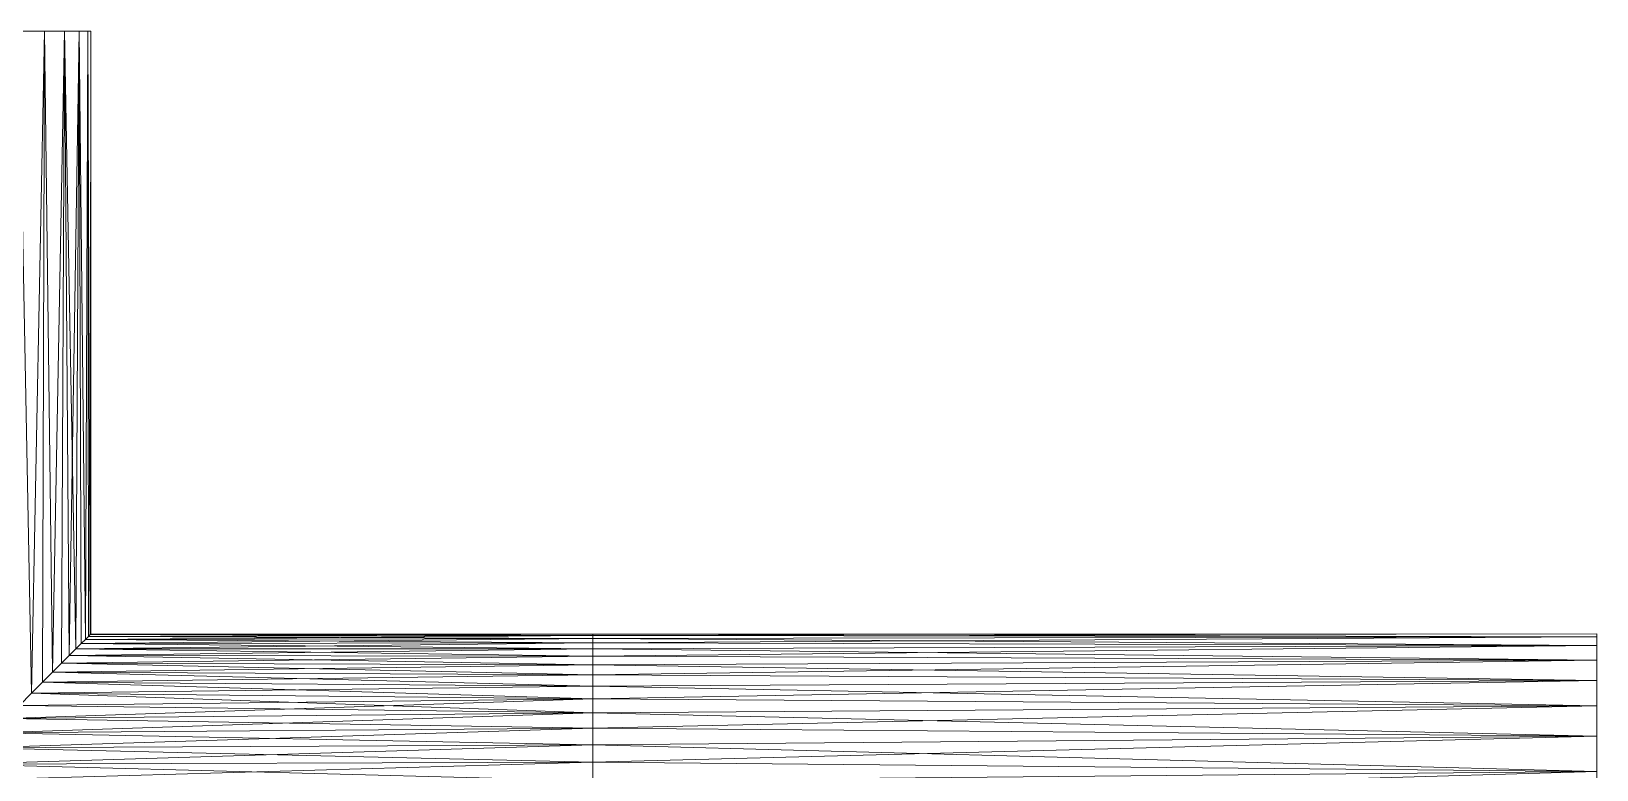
# Model space of a CAD drawing. Header units: millimetres. Extents: x -104 to 115, y -53 to 68.
# Drawn here: x 29.7 to 115.2, y 27.8 to 68.1 of the extents above; entities that cross this region are included whole.
import ezdxf

# ---------------------------------------------------------------- set-up
doc = ezdxf.new("R2010")
doc.units = ezdxf.units.MM

msp = doc.modelspace()

# ---------------------------------------------------------------- linework, layer by layer
at = {"color": 7, "lineweight": 0}
for points in [[(20.792, 68.125, -36.604), (29.011, 68.125, -41.562), (30.402, 68.125, -38.938), (20.792, 68.125, -36.604)], [(20.792, 68.125, -36.604), (30.402, 68.125, -38.938), (21.888, 68.125, -34.467), (20.792, 68.125, -36.604)], [(22.264, 68.125, -21.327), (30.402, 68.125, -15.909), (21.292, 68.125, -19.131), (22.264, 68.125, -21.327)], [(21.292, 68.125, -19.131), (30.402, 68.125, -15.909), (29.011, 68.125, -13.285), (21.292, 68.125, -19.131)], [(21.888, 68.125, -34.467), (30.402, 68.125, -38.938), (31.501, 68.125, -36.18), (21.888, 68.125, -34.467)], [(21.888, 68.125, -34.467), (31.501, 68.125, -36.18), (22.686, 68.125, -32.202), (21.888, 68.125, -34.467)], [(22.682, 68.125, -23.208), (31.501, 68.125, -18.667), (22.264, 68.125, -21.327), (22.682, 68.125, -23.208)], [(22.264, 68.125, -21.327), (31.501, 68.125, -18.667), (30.402, 68.125, -15.909), (22.264, 68.125, -21.327)], [(23.181, 68.125, -25.058), (32.296, 68.125, -21.528), (22.682, 68.125, -23.208), (23.181, 68.125, -25.058)], [(22.682, 68.125, -23.208), (32.296, 68.125, -21.528), (31.501, 68.125, -18.667), (22.682, 68.125, -23.208)], [(22.686, 68.125, -32.202), (31.501, 68.125, -36.18), (32.296, 68.125, -33.319), (22.686, 68.125, -32.202)], [(22.686, 68.125, -32.202), (32.296, 68.125, -33.319), (23.172, 68.125, -29.85), (22.686, 68.125, -32.202)], [(23.172, 68.125, -29.85), (32.296, 68.125, -33.319), (32.776, 68.125, -30.388), (23.172, 68.125, -29.85)], [(23.172, 68.125, -29.85), (32.776, 68.125, -30.388), (23.338, 68.125, -27.455), (23.172, 68.125, -29.85)], [(23.338, 68.125, -27.455), (32.776, 68.125, -24.458), (23.181, 68.125, -25.058), (23.338, 68.125, -27.455)], [(23.181, 68.125, -25.058), (32.776, 68.125, -24.458), (32.296, 68.125, -21.528), (23.181, 68.125, -25.058)], [(32.776, 68.125, -30.388), (32.937, 68.125, -27.423), (23.338, 68.125, -27.455), (32.776, 68.125, -30.388)], [(23.338, 68.125, -27.455), (32.937, 68.125, -27.423), (32.776, 68.125, -24.458), (23.338, 68.125, -27.455)], [(29.035, 31.315, -13.325), (29.011, 68.125, -13.285), (29.699, 31.979, -14.496), (29.035, 31.315, -13.325)], [(29.699, 31.979, -14.496), (29.011, 68.125, -13.285), (30.402, 68.125, -15.909), (29.699, 31.979, -14.496)], [(29.699, 31.979, -40.351), (30.402, 68.125, -38.938), (29.011, 68.125, -41.562), (29.699, 31.979, -40.351)], [(29.699, 31.979, -40.351), (29.011, 68.125, -41.562), (29.035, 31.315, -41.522), (29.699, 31.979, -40.351)], [(29.699, 31.979, -14.496), (30.402, 68.125, -15.909), (30.304, 32.584, -15.698), (29.699, 31.979, -14.496)], [(30.304, 32.584, -39.148), (30.402, 68.125, -38.938), (29.699, 31.979, -40.351), (30.304, 32.584, -39.148)], [(30.304, 32.584, -15.698), (30.402, 68.125, -15.909), (30.849, 33.129, -16.929), (30.304, 32.584, -15.698)], [(30.849, 33.129, -37.918), (30.402, 68.125, -38.938), (30.304, 32.584, -39.148), (30.849, 33.129, -37.918)], [(30.849, 33.129, -16.929), (30.402, 68.125, -15.909), (31.501, 68.125, -18.667), (30.849, 33.129, -16.929)], [(30.849, 33.129, -37.918), (31.501, 68.125, -36.18), (30.402, 68.125, -38.938), (30.849, 33.129, -37.918)], [(30.849, 33.129, -16.929), (31.501, 68.125, -18.667), (31.334, 33.614, -18.185), (30.849, 33.129, -16.929)], [(31.334, 33.614, -36.662), (31.501, 68.125, -36.18), (30.849, 33.129, -37.918), (31.334, 33.614, -36.662)], [(31.334, 33.614, -18.185), (31.501, 68.125, -18.667), (31.756, 34.036, -19.463), (31.334, 33.614, -18.185)], [(31.756, 34.036, -35.384), (31.501, 68.125, -36.18), (31.334, 33.614, -36.662), (31.756, 34.036, -35.384)], [(31.756, 34.036, -19.463), (31.501, 68.125, -18.667), (32.296, 68.125, -21.528), (31.756, 34.036, -19.463)], [(32.115, 34.395, -34.087), (32.296, 68.125, -33.319), (31.501, 68.125, -36.18), (32.115, 34.395, -34.087)], [(32.115, 34.395, -34.087), (31.501, 68.125, -36.18), (31.756, 34.036, -35.384), (32.115, 34.395, -34.087)], [(31.756, 34.036, -19.463), (32.296, 68.125, -21.528), (32.115, 34.395, -20.76), (31.756, 34.036, -19.463)], [(32.115, 34.395, -20.76), (32.296, 68.125, -21.528), (32.41, 34.69, -22.073), (32.115, 34.395, -20.76)], [(32.41, 34.69, -32.773), (32.296, 68.125, -33.319), (32.115, 34.395, -34.087), (32.41, 34.69, -32.773)], [(32.41, 34.69, -22.073), (32.296, 68.125, -21.528), (32.64, 34.92, -23.399), (32.41, 34.69, -22.073)], [(32.64, 34.92, -23.399), (32.296, 68.125, -21.528), (32.776, 68.125, -24.458), (32.64, 34.92, -23.399)], [(32.64, 34.92, -31.447), (32.776, 68.125, -30.388), (32.296, 68.125, -33.319), (32.64, 34.92, -31.447)], [(32.64, 34.92, -31.447), (32.296, 68.125, -33.319), (32.41, 34.69, -32.773), (32.64, 34.92, -31.447)], [(32.64, 34.92, -23.399), (32.776, 68.125, -24.458), (32.805, 35.085, -24.735), (32.64, 34.92, -23.399)], [(32.805, 35.085, -30.111), (32.776, 68.125, -30.388), (32.64, 34.92, -31.447), (32.805, 35.085, -30.111)], [(32.805, 35.085, -24.735), (32.776, 68.125, -24.458), (32.904, 35.184, -26.078), (32.805, 35.085, -24.735)], [(32.904, 35.184, -26.078), (32.776, 68.125, -24.458), (32.937, 68.125, -27.423), (32.904, 35.184, -26.078)], [(32.904, 35.184, -28.769), (32.937, 68.125, -27.423), (32.776, 68.125, -30.388), (32.904, 35.184, -28.769)], [(32.904, 35.184, -28.769), (32.776, 68.125, -30.388), (32.805, 35.085, -30.111), (32.904, 35.184, -28.769)], [(32.904, 35.184, -26.078), (32.937, 68.125, -27.423), (32.937, 35.217, -27.423), (32.904, 35.184, -26.078)], [(32.937, 35.217, -27.423), (32.937, 68.125, -27.423), (32.904, 35.184, -28.769), (32.937, 35.217, -27.423)], [(32.64, 34.92, -31.447), (60.36, 34.725, -32.591), (60.36, 35.126, -29.649), (32.64, 34.92, -31.447)], [(32.64, 34.92, -31.447), (60.36, 35.126, -29.649), (32.805, 35.085, -30.111), (32.64, 34.92, -31.447)], [(32.805, 35.085, -24.735), (60.36, 34.966, -23.721), (32.64, 34.92, -23.399), (32.805, 35.085, -24.735)], [(32.904, 35.184, -26.078), (60.36, 35.207, -26.681), (32.805, 35.085, -24.735), (32.904, 35.184, -26.078)], [(32.805, 35.085, -24.735), (60.36, 35.207, -26.681), (60.36, 34.966, -23.721), (32.805, 35.085, -24.735)], [(32.805, 35.085, -30.111), (60.36, 35.126, -29.649), (32.904, 35.184, -28.769), (32.805, 35.085, -30.111)], [(32.904, 35.184, -28.769), (60.36, 35.207, -26.681), (32.937, 35.217, -27.423), (32.904, 35.184, -28.769)], [(32.937, 35.217, -27.423), (60.36, 35.207, -26.681), (32.904, 35.184, -26.078), (32.937, 35.217, -27.423)], [(32.904, 35.184, -28.769), (60.36, 35.126, -29.649), (60.36, 35.207, -26.681), (32.904, 35.184, -28.769)], [(115.207, 35.056, -24.458), (60.36, 35.207, -26.681), (115.207, 35.217, -27.423), (115.207, 35.056, -24.458)], [(115.207, 35.217, -27.423), (60.36, 35.207, -26.681), (60.36, 35.126, -29.649), (115.207, 35.217, -27.423)], [(115.207, 35.217, -27.423), (60.36, 35.126, -29.649), (115.207, 35.056, -30.388), (115.207, 35.217, -27.423)], [(115.207, 35.056, -24.458), (60.36, 34.966, -23.721), (60.36, 35.207, -26.681), (115.207, 35.056, -24.458)], [(115.207, 35.056, -30.388), (60.36, 35.126, -29.649), (60.36, 34.725, -32.591), (115.207, 35.056, -30.388)], [(115.207, 35.056, -30.388), (115.207, 25.509, -29.395), (115.207, 35.217, -27.423), (115.207, 35.056, -30.388)], [(115.207, 35.217, -27.423), (115.207, 25.509, -29.395), (115.207, 25.613, -26.996), (115.207, 35.217, -27.423)], [(115.207, 35.217, -27.423), (115.207, 25.613, -26.996), (115.207, 35.056, -24.458), (115.207, 35.217, -27.423)], [(32.115, 34.395, -20.76), (60.36, 34.406, -20.805), (31.756, 34.036, -19.463), (32.115, 34.395, -20.76)], [(31.756, 34.036, -19.463), (60.36, 34.406, -20.805), (60.36, 33.534, -17.966), (31.756, 34.036, -19.463)], [(31.756, 34.036, -35.384), (60.36, 34.009, -35.473), (32.115, 34.395, -34.087), (31.756, 34.036, -35.384)], [(32.115, 34.395, -34.087), (60.36, 34.009, -35.473), (60.36, 34.725, -32.591), (32.115, 34.395, -34.087)], [(32.115, 34.395, -34.087), (60.36, 34.725, -32.591), (32.41, 34.69, -32.773), (32.115, 34.395, -34.087)], [(32.41, 34.69, -22.073), (60.36, 34.406, -20.805), (32.115, 34.395, -20.76), (32.41, 34.69, -22.073)], [(32.64, 34.92, -23.399), (60.36, 34.966, -23.721), (32.41, 34.69, -22.073), (32.64, 34.92, -23.399)], [(32.41, 34.69, -22.073), (60.36, 34.966, -23.721), (60.36, 34.406, -20.805), (32.41, 34.69, -22.073)], [(32.41, 34.69, -32.773), (60.36, 34.725, -32.591), (32.64, 34.92, -31.447), (32.41, 34.69, -32.773)], [(115.207, 35.056, -30.388), (60.36, 34.725, -32.591), (115.207, 34.576, -33.319), (115.207, 35.056, -30.388)], [(115.207, 34.576, -21.528), (60.36, 34.966, -23.721), (115.207, 35.056, -24.458), (115.207, 34.576, -21.528)], [(115.207, 34.576, -21.528), (60.36, 34.406, -20.805), (60.36, 34.966, -23.721), (115.207, 34.576, -21.528)], [(115.207, 34.576, -33.319), (60.36, 34.725, -32.591), (60.36, 34.009, -35.473), (115.207, 34.576, -33.319)], [(115.207, 34.576, -33.319), (60.36, 34.009, -35.473), (115.207, 33.781, -36.18), (115.207, 34.576, -33.319)], [(115.207, 33.781, -18.667), (60.36, 34.406, -20.805), (115.207, 34.576, -21.528), (115.207, 33.781, -18.667)], [(115.207, 33.781, -18.667), (60.36, 33.534, -17.966), (60.36, 34.406, -20.805), (115.207, 33.781, -18.667)], [(115.207, 34.576, -33.319), (115.207, 25.509, -29.395), (115.207, 35.056, -30.388), (115.207, 34.576, -33.319)], [(115.207, 35.056, -24.458), (115.207, 25.613, -26.996), (115.207, 25.394, -24.604), (115.207, 35.056, -24.458)], [(115.207, 35.056, -24.458), (115.207, 25.394, -24.604), (115.207, 34.576, -21.528), (115.207, 35.056, -24.458)], [(115.207, 33.781, -36.18), (115.207, 25.083, -31.758), (115.207, 34.576, -33.319), (115.207, 33.781, -36.18)], [(115.207, 34.576, -33.319), (115.207, 25.083, -31.758), (115.207, 25.509, -29.395), (115.207, 34.576, -33.319)], [(115.207, 34.576, -21.528), (115.207, 25.394, -24.604), (115.207, 24.855, -22.264), (115.207, 34.576, -21.528)], [(115.207, 34.576, -21.528), (115.207, 24.855, -22.264), (115.207, 33.781, -18.667), (115.207, 34.576, -21.528)], [(30.849, 33.129, -37.918), (60.36, 32.985, -38.26), (31.334, 33.614, -36.662), (30.849, 33.129, -37.918)], [(31.334, 33.614, -18.185), (60.36, 33.534, -17.966), (30.849, 33.129, -16.929), (31.334, 33.614, -18.185)], [(30.849, 33.129, -16.929), (60.36, 33.534, -17.966), (60.36, 32.361, -15.239), (30.849, 33.129, -16.929)], [(31.334, 33.614, -36.662), (60.36, 34.009, -35.473), (31.756, 34.036, -35.384), (31.334, 33.614, -36.662)], [(31.756, 34.036, -19.463), (60.36, 33.534, -17.966), (31.334, 33.614, -18.185), (31.756, 34.036, -19.463)], [(31.334, 33.614, -36.662), (60.36, 32.985, -38.26), (60.36, 34.009, -35.473), (31.334, 33.614, -36.662)], [(115.207, 33.781, -36.18), (60.36, 34.009, -35.473), (60.36, 32.985, -38.26), (115.207, 33.781, -36.18)], [(115.207, 33.781, -36.18), (60.36, 32.985, -38.26), (115.207, 32.682, -38.938), (115.207, 33.781, -36.18)], [(115.207, 32.682, -15.909), (60.36, 33.534, -17.966), (115.207, 33.781, -18.667), (115.207, 32.682, -15.909)], [(115.207, 32.682, -15.909), (60.36, 32.361, -15.239), (60.36, 33.534, -17.966), (115.207, 32.682, -15.909)], [(115.207, 24.007, -20.017), (115.207, 32.682, -15.909), (115.207, 33.781, -18.667), (115.207, 24.007, -20.017)], [(115.207, 32.682, -38.938), (115.207, 24.344, -34.043), (115.207, 33.781, -36.18), (115.207, 32.682, -38.938)], [(115.207, 33.781, -36.18), (115.207, 24.344, -34.043), (115.207, 25.083, -31.758), (115.207, 33.781, -36.18)], [(115.207, 33.781, -18.667), (115.207, 24.855, -22.264), (115.207, 24.007, -20.017), (115.207, 33.781, -18.667)], [(29.699, 31.979, -40.351), (60.36, 31.665, -40.92), (30.304, 32.584, -39.148), (29.699, 31.979, -40.351)], [(30.304, 32.584, -15.698), (60.36, 32.361, -15.239), (29.699, 31.979, -14.496), (30.304, 32.584, -15.698)], [(30.304, 32.584, -39.148), (60.36, 32.985, -38.26), (30.849, 33.129, -37.918), (30.304, 32.584, -39.148)], [(30.849, 33.129, -16.929), (60.36, 32.361, -15.239), (30.304, 32.584, -15.698), (30.849, 33.129, -16.929)], [(30.304, 32.584, -39.148), (60.36, 31.665, -40.92), (60.36, 32.985, -38.26), (30.304, 32.584, -39.148)], [(115.207, 32.682, -38.938), (60.36, 32.985, -38.26), (60.36, 31.665, -40.92), (115.207, 32.682, -38.938)], [(115.207, 32.682, -38.938), (60.36, 31.665, -40.92), (115.207, 31.291, -41.562), (115.207, 32.682, -38.938)], [(115.207, 31.291, -13.285), (60.36, 32.361, -15.239), (115.207, 32.682, -15.909), (115.207, 31.291, -13.285)], [(115.207, 24.007, -20.017), (115.207, 31.291, -13.285), (115.207, 32.682, -15.909), (115.207, 24.007, -20.017)], [(115.207, 31.291, -41.562), (115.207, 23.304, -36.208), (115.207, 32.682, -38.938), (115.207, 31.291, -41.562)], [(115.207, 32.682, -38.938), (115.207, 23.304, -36.208), (115.207, 24.344, -34.043), (115.207, 32.682, -38.938)], [(28.315, 30.595, -42.659), (60.36, 30.066, -43.422), (60.36, 31.665, -40.92), (28.315, 30.595, -42.659)], [(28.315, 30.595, -42.659), (60.36, 31.665, -40.92), (29.035, 31.315, -41.522), (28.315, 30.595, -42.659)], [(29.035, 31.315, -41.522), (60.36, 31.665, -40.92), (29.699, 31.979, -40.351), (29.035, 31.315, -41.522)], [(29.699, 31.979, -14.496), (60.36, 30.9, -12.654), (29.035, 31.315, -13.325), (29.699, 31.979, -14.496)], [(29.699, 31.979, -14.496), (60.36, 32.361, -15.239), (60.36, 30.9, -12.654), (29.699, 31.979, -14.496)], [(115.207, 31.291, -13.285), (60.36, 30.9, -12.654), (60.36, 32.361, -15.239), (115.207, 31.291, -13.285)], [(115.207, 31.291, -41.562), (60.36, 31.665, -40.92), (60.36, 30.066, -43.422), (115.207, 31.291, -41.562)], [(28.315, 30.595, -12.188), (60.36, 30.9, -12.654), (27.54, 29.82, -11.087), (28.315, 30.595, -12.188)], [(27.54, 29.82, -11.087), (60.36, 30.9, -12.654), (60.36, 29.167, -10.242), (27.54, 29.82, -11.087)], [(29.035, 31.315, -13.325), (60.36, 30.9, -12.654), (28.315, 30.595, -12.188), (29.035, 31.315, -13.325)], [(115.207, 31.291, -41.562), (60.36, 30.066, -43.422), (115.207, 29.625, -44.019), (115.207, 31.291, -41.562)], [(115.207, 29.625, -10.827), (60.36, 30.9, -12.654), (115.207, 31.291, -13.285), (115.207, 29.625, -10.827)], [(115.207, 29.625, -10.827), (60.36, 29.167, -10.242), (60.36, 30.9, -12.654), (115.207, 29.625, -10.827)], [(115.207, 22.864, -17.905), (115.207, 29.625, -10.827), (115.207, 31.291, -13.285), (115.207, 22.864, -17.905)], [(115.207, 22.864, -17.905), (115.207, 31.291, -13.285), (115.207, 24.007, -20.017), (115.207, 22.864, -17.905)], [(115.207, 29.625, -44.019), (115.207, 21.982, -38.213), (115.207, 31.291, -41.562), (115.207, 29.625, -44.019)], [(115.207, 31.291, -41.562), (115.207, 21.982, -38.213), (115.207, 23.304, -36.208), (115.207, 31.291, -41.562)], [(26.712, 28.992, -44.82), (60.36, 28.206, -45.736), (60.36, 30.066, -43.422), (26.712, 28.992, -44.82)], [(26.712, 28.992, -44.82), (60.36, 30.066, -43.422), (27.54, 29.82, -43.759), (26.712, 28.992, -44.82)], [(27.54, 29.82, -43.759), (60.36, 30.066, -43.422), (28.315, 30.595, -42.659), (27.54, 29.82, -43.759)], [(115.207, 29.625, -44.019), (60.36, 30.066, -43.422), (60.36, 28.206, -45.736), (115.207, 29.625, -44.019)], [(26.712, 28.992, -10.026), (60.36, 29.167, -10.242), (25.833, 28.113, -9.007), (26.712, 28.992, -10.026)], [(25.833, 28.113, -9.007), (60.36, 29.167, -10.242), (60.36, 27.185, -8.032), (25.833, 28.113, -9.007)], [(27.54, 29.82, -11.087), (60.36, 29.167, -10.242), (26.712, 28.992, -10.026), (27.54, 29.82, -11.087)], [(115.207, 29.625, -44.019), (60.36, 28.206, -45.736), (115.207, 27.703, -46.282), (115.207, 29.625, -44.019)], [(115.207, 27.703, -8.564), (60.36, 29.167, -10.242), (115.207, 29.625, -10.827), (115.207, 27.703, -8.564)], [(115.207, 27.703, -8.564), (60.36, 27.185, -8.032), (60.36, 29.167, -10.242), (115.207, 27.703, -8.564)], [(115.207, 21.448, -15.966), (115.207, 27.703, -8.564), (115.207, 29.625, -10.827), (115.207, 21.448, -15.966)], [(115.207, 21.448, -15.966), (115.207, 29.625, -10.827), (115.207, 22.864, -17.905), (115.207, 21.448, -15.966)], [(115.207, 27.703, -46.282), (115.207, 21.982, -38.213), (115.207, 29.625, -44.019), (115.207, 27.703, -46.282)], [(25.833, 28.113, -45.84), (60.36, 28.206, -45.736), (26.712, 28.992, -44.82), (25.833, 28.113, -45.84)], [(24.905, 27.185, -46.815), (60.36, 26.106, -47.836), (60.36, 28.206, -45.736), (24.905, 27.185, -46.815)], [(24.905, 27.185, -46.815), (60.36, 28.206, -45.736), (25.833, 28.113, -45.84), (24.905, 27.185, -46.815)], [(25.833, 28.113, -9.007), (60.36, 27.185, -8.032), (24.905, 27.185, -8.032), (25.833, 28.113, -9.007)], [(115.207, 27.703, -46.282), (60.36, 28.206, -45.736), (60.36, 26.106, -47.836), (115.207, 27.703, -46.282)]]:
    msp.add_polyline3d(points, dxfattribs=at)

doc.saveas('drawing.dxf')
